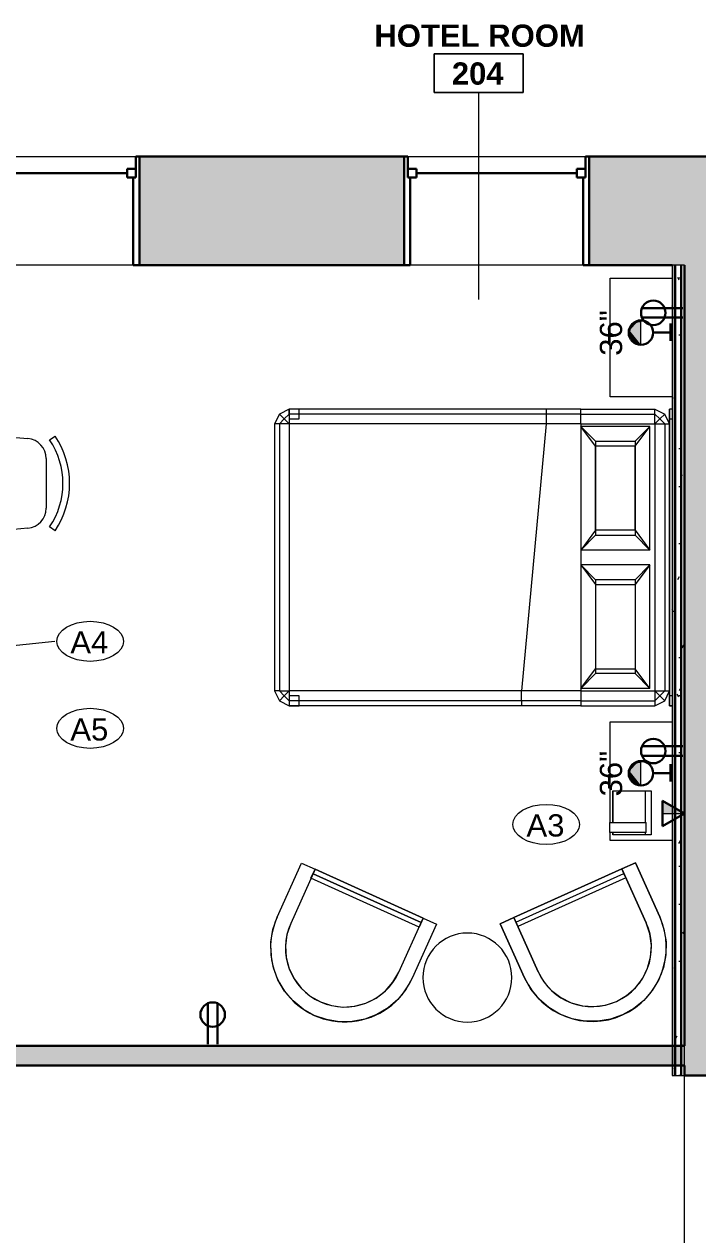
# Model space of a CAD drawing. Header units: inches. Extents: x -1176 to 1507, y -2563 to 978.
# Drawn here: x 954.2 to 1090.6, y 370.9 to 615.8 of the extents above; entities that cross this region are included whole.
import ezdxf

# ---------------------------------------------------------------- set-up
doc = ezdxf.new("R2010")
doc.units = ezdxf.units.IN
doc.header["$MEASUREMENT"] = 0
for name, color, linetype, lineweight in [('A-ANNO-NOTE', 131, 'Continuous', 40), ('A-AREA-IDEN', 2, 'Continuous', 9), ('A-GLAZ', 151, 'Continuous', 18), ('A-WALL', 113, 'Continuous', 18), ('A-WALL-PATT', 111, 'Continuous', 18), ('G-IMPT', 8, 'Continuous', 9), ('I-FURN', 30, 'Continuous', 9), ('I-WALL', 2, 'Continuous', 18), ('Q-SPCQ', 91, 'Continuous', 9), ('Q-SPCQ-IDEN', 132, 'Continuous', 9)]:
    doc.layers.add(name, color=color, linetype=linetype, lineweight=lineweight)
doc.styles.add('Arial', font='arial.ttf', dxfattribs={"height": 4.5})
doc.styles.add('Swis721 Lt BT', font='swissl.ttf', dxfattribs={"height": 4.5})
doc.styles.add('Swis721 Lt BT_B', font='', dxfattribs={"height": 4.5})
doc.styles.get('Swis721 Lt BT_B').set_extended_font_data('Swis721 Lt BT', bold=True)
pattern_1 = [(0, (0, 0), (15.36, 3.84), [0.634, -10.886, 0.634, -10.886, -61.44]), (0, (0, 0), (15.36, 3.84), [-23.04, 0.634, -22.406, 0.634, -10.886, -26.88]), (0, (0, 0), (15.36, 3.84), [-57.6, 0.634, -7.046, 0.634, -18.566]), (120, (5.76, 1.92), (-11.005538, 11.38215), [0.634, -10.886, 0.634, -10.886, -61.44]), (120, (5.76, 1.92), (-11.005538, 11.38215), [-23.04, 0.634, -22.406, 0.634, -10.886, -26.88]), (120, (5.76, 1.92), (-11.005538, 11.38215), [-57.6, 0.634, -7.046, 0.634, -18.566]), (240, (7.68, 9.6), (-4.354462, -15.22215), [0.634, -10.886, 0.634, -10.886, -61.44]), (240, (7.68, 9.6), (-4.354462, -15.22215), [-23.04, 0.634, -22.406, 0.634, -10.886, -26.88]), (240, (7.68, 9.6), (-4.354462, -15.22215), [-57.6, 0.634, -7.046, 0.634, -18.566])]

# ---------------------------------------------------------------- blocks, each defined once
blk = doc.blocks.new('Double Hung - side window 4_ X 6_ 3_ H-6086068-2nd Floor Power _ Signal')
at = {"layer": 'A-GLAZ', "color": 8, "lineweight": 30}
for p, q in [((-18.75, 11), (-18, 11)), ((-18, 6.75), (-18, 11)), ((18, 6.75), (18, 11)), ((18.75, 11), (18, 11)), ((-18, 8.5), (-18, 6.75)), ((-18, 8.5), (-16.25, 8.5)), ((-16.25, 8.5), (-16.25, 6.75)), ((-16.25, 7.625), (16.25, 7.625)), ((16.25, 8.5), (16.25, 6.75)), ((18, 8.5), (16.25, 8.5)), ((18, 8.5), (18, 6.75)), ((-18, 6.75), (-16.25, 6.75)), ((-18, 6.75), (-17.5, 6.75)), ((-17.5, -11), (-17.5, 6.75)), ((18, 6.75), (16.25, 6.75)), ((17.5, 6.75), (18, 6.75)), ((17.5, 6.75), (17.5, -11)), ((-17.5, -11), (-18.75, -11)), ((17.5, -11), (18.75, -11))]:
    blk.add_line(p, q, dxfattribs=at)
blk = doc.blocks.new('Bed_762 - 12ZBED04_dwg-V46-2nd Floor Power _ Signal')
at = {"layer": 'G-IMPT'}
for p, q in [((2.5, 60), (3, 60)), ((2.5, 60), (3, 60)), ((2.5, 60), (3, 60)), ((2.5, 60), (3, 60)), ((3, 60), (3, 0)), ((3, 57), (3, 60)), ((3, 60), (3, 58)), ((3, 60), (3, 58)), ((3, 60), (3, 0)), ((3, 57), (4, 59)), ((3, 57), (4, 59)), ((6, 60), (4, 59)), ((6, 60), (4, 59)), ((5, 58), (4, 59)), ((6, 59), (5, 58)), ((21, 60), (6, 60)), ((21, 60), (6, 60)), ((6, 59), (6, 60)), ((6, 57), (6, 59)), ((21, 59), (6, 59)), ((21, 60), (28, 60)), ((21, 60), (28, 60)), ((21, 59), (21, 60)), ((21, 57), (21, 59)), ((21, 59), (28, 59)), ((28, 60), (80, 60)), ((28, 60), (80, 60)), ((28, 60), (28, 59)), ((28, 59), (28, 57)), ((28, 59), (80, 59)), ((78, 58), (78, 60)), ((78, 58), (78, 60)), ((78, 60), (80, 60)), ((78, 60), (80, 60)), ((80, 60), (82, 59)), ((80, 60), (82, 59)), ((80, 59), (80, 60)), ((80, 60), (80, 58)), ((80, 60), (80, 58)), ((80, 59), (80, 57)), ((80, 59), (81, 58)), ((81, 58), (82, 59)), ((82, 59), (83, 57)), ((82, 59), (83, 57)), ((3, 58), (2.5, 58)), ((3, 58), (2.5, 58)), ((3, 57), (3, 3)), ((3, 57), (3, 3)), ((4, 57), (3, 57)), ((3, 3), (3, 57)), ((4, 57), (5, 58)), ((6, 57), (4, 57)), ((4, 57), (4, 3)), ((6, 57), (5, 58)), ((21, 57), (6, 57)), ((6, 57), (6, 3)), ((7, 31.5), (7, 56.5)), ((7, 56.5), (21, 56.5)), ((7, 56.5), (10, 53.5)), ((10, 52.5), (7, 56.5)), ((21, 56.5), (18, 53.5)), ((18, 52.5), (21, 56.5)), ((21, 57), (21, 56.5)), ((21, 57), (28, 57)), ((21, 56.5), (21, 31.5)), ((21, 56.5), (21, 31.5)), ((28, 57), (33, 3)), ((28, 57), (80, 57)), ((80, 58), (78, 58)), ((80, 58), (78, 58)), ((80, 57), (81, 58)), ((80, 57), (82, 57)), ((80, 57), (80, 3)), ((81, 58), (82, 57)), ((82, 57), (83, 57)), ((82, 57), (82, 3)), ((83, 57), (83, 3)), ((83, 57), (83, 3)), ((18, 53.5), (10, 53.5)), ((10, 53.5), (10, 52.5)), ((10, 52.5), (10, 35.5)), ((10, 35.5), (10, 52.5)), ((10, 52.5), (18, 52.5)), ((18, 53.5), (18, 52.5)), ((18, 52.5), (18, 35.5)), ((18, 35.5), (18, 52.5)), ((10, 35.5), (7, 31.5)), ((7, 31.5), (10, 34.5)), ((10, 35.5), (10, 34.5)), ((10, 35.5), (18, 35.5)), ((18, 34.5), (10, 34.5)), ((18, 35.5), (18, 34.5)), ((18, 35.5), (21, 31.5)), ((21, 31.5), (18, 34.5)), ((7, 31.5), (21, 31.5)), ((21, 31.5), (21, 28.5)), ((7, 3.5), (7, 28.5)), ((7, 28.5), (21, 28.5)), ((10, 25.5), (7, 28.5)), ((7, 28.5), (10, 24.5)), ((18, 25.5), (21, 28.5)), ((21, 28.5), (18, 24.5)), ((21, 28.5), (21, 3.5)), ((21, 28.5), (21, 3.5)), ((10, 25.5), (10, 24.5)), ((10, 25.5), (18, 25.5)), ((10, 24.5), (10, 7.5)), ((18, 24.5), (10, 24.5)), ((10, 24.5), (10, 7.5)), ((18, 25.5), (18, 24.5)), ((18, 24.5), (18, 7.5)), ((18, 24.5), (18, 7.5)), ((7, 3.5), (10, 7.5)), ((10, 7.5), (10, 6.5)), ((18, 7.5), (10, 7.5)), ((18, 7.5), (18, 6.5)), ((21, 3.5), (18, 7.5)), ((10, 6.5), (7, 3.5)), ((10, 6.5), (18, 6.5)), ((21, 3.5), (18, 6.5)), ((4, 1), (3, 3)), ((4, 1), (3, 3)), ((4, 3), (3, 3)), ((3, 0), (3, 3)), ((6, 3), (4, 3)), ((5, 2), (4, 3)), ((6, 3), (5, 2)), ((21, 3), (6, 3)), ((6, 3), (6, 1)), ((7, 3.5), (21, 3.5)), ((21, 3.5), (21, 3)), ((21, 3), (21, 1)), ((21, 3), (33, 3)), ((33, 1), (33, 3)), ((33, 3), (80, 3)), ((82, 3), (80, 3)), ((80, 3), (81, 2)), ((80, 3), (80, 1)), ((82, 3), (81, 2)), ((83, 3), (82, 1)), ((83, 3), (82, 1)), ((82, 3), (83, 3)), ((2.5, 2), (3, 2)), ((2.5, 2), (3, 2)), ((2.5, 0), (3, 0)), ((3, 0), (2.5, 0)), ((3, 2), (3, 0)), ((3, 2), (3, 0)), ((5, 2), (4, 1)), ((6, 0), (4, 1)), ((6, 0), (4, 1)), ((6, 1), (5, 2)), ((21, 1), (6, 1)), ((6, 1), (6, 0)), ((21, 0), (6, 0)), ((21, 1), (21, 0)), ((21, 1), (33, 1)), ((21, 0), (33, 0)), ((33, 1), (33, 0)), ((33, 1), (80, 1)), ((33, 0), (80, 0)), ((78, 0), (78, 2)), ((78, 0), (78, 2)), ((78, 2), (80, 2)), ((78, 2), (80, 2)), ((81, 2), (80, 1)), ((80, 2), (80, 0)), ((80, 2), (80, 0)), ((82, 1), (80, 0)), ((82, 1), (80, 0)), ((80, 1), (80, 0)), ((81, 2), (82, 1)), ((3, 0), (2.5, 0)), ((3, 0), (2.5, 0)), ((21, 0), (6, 0)), ((21, 0), (33, 0)), ((33, 0), (80, 0)), ((80, 0), (78, 0)), ((80, 0), (78, 0))]:
    blk.add_line(p, q, dxfattribs=at)
blk = doc.blocks.new('Bed_762 - Bed_762-6998506-2nd Floor Power _ Signal')
at = {"extrusion": (0, 0, -1), "zscale": -1, "rotation": 180}
blk.add_blockref('Bed_762 - 12ZBED04_dwg-V46-2nd Floor Power _ Signal', (0, 0), dxfattribs=at)
blk = doc.blocks.new('Bed_Side_Table_5122 - T-4-V47-2nd Floor Power _ Signal')
at = {"layer": 'I-FURN'}
for p, q in [((-1.38, 10), (1.38, 10)), ((-1.38, 9.79), (-1.38, 10)), ((1.38, 10), (1.38, 9.79)), ((-12, 9.79), (-10.37, 9.79)), ((-12, -2.77), (-12, 9.79)), ((-8.36, 9.79), (-1.38, 9.79)), ((-1.38, 9.79), (1.38, 9.79)), ((1.38, 9.79), (12, 9.79)), ((12, 9.79), (12, -2.77))]:
    blk.add_line(p, q, dxfattribs=at)
blk = doc.blocks.new('Bed_Side_Table_5122 - T-4-V48-2nd Floor Power _ Signal')
at = {"layer": 'I-FURN'}
for p, q in [((-1.38, 10), (1.38, 10)), ((-1.38, 9.79), (-1.38, 10)), ((1.38, 10), (1.38, 9.79)), ((-12, 9.79), (-1.38, 9.79)), ((-12, -2.77), (-12, 9.79)), ((-1.38, 9.79), (1.38, 9.79)), ((1.38, 9.79), (12, 9.79)), ((12, 9.79), (12, -2.77))]:
    blk.add_line(p, q, dxfattribs=at)
blk = doc.blocks.new('F-Chairs - Side 01-V58-2nd Floor Power _ Signal')
at = {"layer": 'I-FURN'}
for p, q in [((-9.07, 9.03), (-9.57, 14.78)), ((9.57, 14.78), (9.07, 9.03)), ((5.02, 5.32), (-5.02, 5.32)), ((-9.57, 3.52), (-8.8, 4.64)), ((8.8, 4.64), (9.57, 3.52))]:
    blk.add_line(p, q, dxfattribs=at)
for centre, radius, start, end in [((-5.02, 9.38), 4.06, 184.9697, 270), ((5.02, 9.38), 4.06, 270, 355.0303), ((0, 17.51), 16.94, 235.6197, 304.3803), ((0, 17.51), 15.59, 235.6197, 304.3803)]:
    blk.add_arc(centre, radius, start, end, dxfattribs=at)
blk = doc.blocks.new('F-Chairs - LC-3-V23-2nd Floor Power _ Signal')
at = {"layer": 'I-FURN'}
for p, q in [((-15, 27), (-12, 27)), ((-15, 15), (-15, 27)), ((-15, 15), (-15, 27)), ((-15, 27), (-12, 27)), ((-15, 15), (-15, 27)), ((-15, 27), (-12, 27)), ((-12, 27), (-12, 15)), ((-12, 27), (12, 27)), ((-12, 27), (12, 27)), ((-12, 27), (12, 27)), ((12, 27), (-12, 27)), ((-12, 25), (-12, 27)), ((-12, 27), (-12, 26)), ((-12, 27), (-12, 15)), ((-12, 27), (-12, 15)), ((12, 27), (15, 27)), ((12, 15), (12, 27)), ((12, 27), (15, 27)), ((12, 27), (15, 27)), ((12, 26), (12, 27)), ((12, 27), (12, 25)), ((12, 15), (12, 27)), ((12, 15), (12, 27)), ((15, 27), (15, 15)), ((15, 27), (15, 15)), ((15, 27), (15, 15)), ((12, 26), (-12, 26)), ((-12, 26), (-12, 25)), ((-12, 26), (12, 26)), ((12, 25), (-12, 25)), ((12, 25), (12, 26))]:
    blk.add_line(p, q, dxfattribs=at)
at = {"layer": 'I-FURN', "flags": 128}
for points in [[(15, 15), (14.77, 12.4), (14.1, 9.87), (12.99, 7.5), (11.49, 5.36), (9.64, 3.51), (7.5, 2.01), (5.13, 0.9), (2.6, 0.23), (0, 0), (-2.6, 0.23), (-5.13, 0.9), (-7.5, 2.01), (-9.64, 3.51), (-11.49, 5.36), (-12.99, 7.5), (-14.1, 9.87), (-14.77, 12.4), (-15, 15)], [(-12, 15), (-11.77, 12.66), (-11.09, 10.41), (-9.98, 8.33), (-8.49, 6.51), (-6.67, 5.02), (-4.59, 3.91), (-2.34, 3.23), (0, 3), (2.34, 3.23), (4.59, 3.91), (6.67, 5.02), (8.49, 6.51), (9.98, 8.33), (11.09, 10.41), (11.77, 12.66), (12, 15)]]:
    blk.add_lwpolyline(points, dxfattribs=at)
at = {"layer": 'I-FURN'}
for radius, end in [(15, 0), (15, 0), (12, 360), (12, 360)]:
    blk.add_arc((0, 15), radius, 180, end, dxfattribs=at)
blk = doc.blocks.new('F-Chairs - LC-3-V24-2nd Floor Power _ Signal')
at = {"layer": 'I-FURN'}
for p, q in [((-15, -15), (-15, -27)), ((-15, -27), (-15, -15)), ((-15, -27), (-15, -15)), ((-12, -27), (-12, -15)), ((-12, -15), (-12, -27)), ((-12, -15), (-12, -27)), ((12, -15), (12, -27)), ((12, -27), (12, -15)), ((12, -27), (12, -15)), ((15, -27), (15, -15)), ((15, -15), (15, -27)), ((15, -15), (15, -27)), ((-12, -27), (-12, -25)), ((-12, -25), (-12, -26)), ((-12, -25), (12, -25)), ((12, -26), (-12, -26)), ((-12, -26), (-12, -27)), ((12, -26), (-12, -26)), ((12, -26), (12, -25)), ((12, -25), (12, -27)), ((12, -27), (12, -26)), ((-15, -27), (-12, -27)), ((-12, -27), (-15, -27)), ((-12, -27), (-15, -27)), ((12, -27), (-12, -27)), ((12, -27), (-12, -27)), ((-12, -27), (12, -27)), ((12, -27), (-12, -27)), ((12, -27), (15, -27)), ((15, -27), (12, -27)), ((15, -27), (12, -27))]:
    blk.add_line(p, q, dxfattribs=at)
at = {"layer": 'I-FURN', "flags": 128}
for points in [[(-15, -15), (-14.77, -12.4), (-14.1, -9.87), (-12.99, -7.5), (-11.49, -5.36), (-9.64, -3.51), (-7.5, -2.01), (-5.13, -0.9), (-2.6, -0.23), (0, 0), (2.6, -0.23), (5.13, -0.9), (7.5, -2.01), (9.64, -3.51), (11.49, -5.36), (12.99, -7.5), (14.1, -9.87), (14.77, -12.4), (15, -15)], [(12, -15), (11.77, -12.66), (11.09, -10.41), (9.98, -8.33), (8.49, -6.51), (6.67, -5.02), (4.59, -3.91), (2.34, -3.23), (0, -3), (-2.34, -3.23), (-4.59, -3.91), (-6.67, -5.02), (-8.49, -6.51), (-9.98, -8.33), (-11.09, -10.41), (-11.77, -12.66), (-12, -15)]]:
    blk.add_lwpolyline(points, dxfattribs=at)
at = {"layer": 'I-FURN'}
for radius, start in [(15, 360), (15, 360), (12, 0), (12, 0)]:
    blk.add_arc((0, -15), radius, start, 180, dxfattribs=at)
blk = doc.blocks.new('Table-Dining Round - 18_ Diameter - 18_ H-6411050-2nd Floor Power _ Signal')
at = {"layer": 'I-FURN'}
for start, end in [(90, 270), (270, 90)]:
    blk.add_arc((4.08, -7.28), 9, start, end, dxfattribs=at)
blk = doc.blocks.new('Speaker_Phone_6931 - Phone-7340356-2nd Floor Power _ Signal')
at = {"layer": 'Q-SPCQ'}
for p, q in [((-14.18, -4.45), (-5.3, -4.45)), ((-14.18, -12.24), (-14.18, -4.45)), ((-14.18, -4.45), (-5.3, -4.45)), ((-14.18, -12.24), (-14.18, -4.45)), ((-5.3, -4.45), (-5.3, -12.24)), ((-5.3, -4.45), (-5.3, -12.24)), ((-14.18, -5.69), (-7.79, -5.69)), ((-7.79, -6.51), (-7.79, -5.51)), ((-5.79, -5.51), (-7.79, -5.51)), ((-7.79, -12.85), (-7.79, -5.69)), ((-5.79, -5.51), (-5.79, -6.51)), ((-5.79, -5.69), (-5.3, -5.69)), ((-5.77, -5.69), (-5.77, -12.85)), ((-7.79, -12.24), (-14.18, -12.24)), ((-14.18, -12.24), (-7.79, -12.24)), ((-7.79, -12.85), (-7.79, -12.24)), ((-5.79, -12.24), (-5.3, -12.24)), ((-5.77, -12.24), (-5.77, -12.85)), ((-5.3, -12.24), (-5.77, -12.24)), ((-5.77, -12.85), (-7.79, -12.85)), ((-5.77, -12.85), (-7.79, -12.85))]:
    blk.add_line(p, q, dxfattribs=at)
blk = doc.blocks.new('Appliance_Specialty Equipment Tag - Standard-3515593-2nd Floor Power _ Signal')
at = {"layer": 'Q-SPCQ-IDEN'}
blk.add_ellipse((-0.0499, 0.0037), major_axis=(-0.1406, 0), ratio=0.600473, dxfattribs=at)
blk = doc.blocks.new('Room Tag - Room Name and Number-3379422-2nd Floor Power _ Signal')
at = {"layer": 'A-AREA-IDEN'}
for p, q in [((-0.1881, -0.1636), (-0.1881, -0.0018)), ((-0.1881, -0.0018), (0.1869, -0.0018)), ((0.1869, -0.0018), (-0.1881, -0.0018)), ((-0.1881, -0.0018), (-0.1881, -0.1636)), ((0.1869, -0.0018), (0.1869, -0.1636)), ((0.1869, -0.1636), (0.1869, -0.0018)), ((0.1869, -0.1636), (-0.1881, -0.1636)), ((-0.1881, -0.1636), (0.1869, -0.1636))]:
    blk.add_line(p, q, dxfattribs=at)

msp = doc.modelspace()

# ---------------------------------------------------------------- hatches: boundary and pattern name
at = {"layer": 'A-ANNO-NOTE', "lineweight": 9}
for points in [[(1076.77, 553.02), (1076.81, 553.81), (1076.75, 553.18)], [(1077.08, 552.13), (1076.81, 553.81), (1076.77, 553.02)], [(1079.01, 551.05), (1078.23, 555.42), (1076.81, 553.81)], [(1076.81, 553.81), (1078.23, 555.42), (1077.08, 554.48)], [(1079.01, 551.05), (1076.81, 553.81), (1077.08, 552.13)], [(1077.08, 554.48), (1078.23, 555.42), (1077.48, 554.97)], [(1077.54, 555.02), (1078.23, 555.42), (1078.01, 555.32)], [(1079.01, 551.05), (1079.01, 555.55), (1078.23, 555.42)], [(1078.23, 555.42), (1079.01, 555.55), (1078.62, 555.52)], [(1079.01, 551.05), (1079.09, 551.05), (1079.09, 555.55)], [(1079.01, 551.05), (1079.09, 555.55), (1079.01, 555.55)], [(1077.08, 552.13), (1076.77, 553.02), (1076.83, 552.71)], [(1079.01, 551.05), (1077.08, 552.13), (1078.01, 551.28)], [(1078.01, 551.28), (1077.08, 552.13), (1077.48, 551.64)], [(1079.01, 551.05), (1078.01, 551.28), (1078.38, 551.14)], [(1079.01, 461.93), (1078.23, 466.29), (1076.81, 464.69)], [(1076.81, 464.69), (1078.23, 466.29), (1077.08, 465.35)], [(1077.08, 465.35), (1078.23, 466.29), (1077.48, 465.84)], [(1077.54, 465.89), (1078.23, 466.29), (1077.94, 466.15)], [(1079.01, 461.93), (1079.01, 466.43), (1078.23, 466.29), (1078.26, 466.15)], [(1078.23, 466.29), (1079.01, 466.43), (1078.62, 466.39)], [(1079.09, 461.93), (1079.09, 466.42), (1079.01, 466.43), (1079.02, 466.15)], [(1079.01, 461.93), (1079.09, 461.93), (1079.01, 466.15)], [(1076.77, 463.9), (1076.81, 464.69), (1076.75, 464.06)], [(1077.08, 463), (1076.81, 464.69), (1076.77, 463.9)], [(1077.08, 463), (1076.77, 463.9), (1076.83, 463.59)], [(1079.01, 461.93), (1076.81, 464.69), (1077.08, 463)], [(1079.01, 461.93), (1077.08, 463), (1078.01, 462.15)], [(1078.01, 462.15), (1077.08, 463), (1077.48, 462.51)], [(1079.01, 461.93), (1078.01, 462.15), (1078.38, 462.01)], [(1083.43, 456.14), (1087.9, 456.14), (1083.43, 458.72)]]:
    msp.add_hatch(color=256, dxfattribs=at).paths.add_polyline_path(points, flags=0)
at = {"layer": 'A-WALL-PATT', "lineweight": 9}
h = msp.add_hatch(color=7, dxfattribs=at)
h.paths.add_polyline_path([(918.4, 567.01), (940.09, 567.01), (940.09, 589.01), (874.54, 589.01), (874.54, 567.01), (912.15, 567.01)], flags=0)
h.paths.add_polyline_path([(801.4, 567.01), (837.04, 567.01), (837.04, 589.01), (783.49, 589.01), (783.49, 567.01), (800.9, 567.01)], flags=0)
h.paths.add_polyline_path([(1211.24, 567.01), (1211.24, 589.01), (1167.7, 589.01), (1167.7, 567.01), (1179.11, 567.01)], flags=0)
h.paths.add_polyline_path([(745.99, 567.01), (745.99, 589.01), (682.43, 589.01), (682.43, 567.01), (739.7, 567.01)], flags=0)
h.paths.add_polyline_path([(1130.2, 567.01), (1130.2, 589.01), (1068.64, 589.01), (1068.64, 567.01), (1121.29, 567.01)], flags=0)
h.paths.add_polyline_path([(994.09, 567.01), (1031.14, 567.01), (1031.14, 589.01), (977.59, 589.01), (977.59, 567.01)], flags=0)
h.paths.add_polyline_path([(531.55, 567.01), (539.03, 567.01), (539.03, 589.01), (480.78, 589.01), (480.78, 567.01), (485.3, 567.01)], flags=0)
h.paths.add_polyline_path([(576.53, 567.01), (644.93, 567.01), (644.93, 589.01), (576.53, 589.01)], flags=0)
h = msp.add_hatch(dxfattribs=at)
h.set_pattern_fill('FP_2', color=256, style=0, pattern_type=2)
h.set_pattern_definition(pattern_1)
h.paths.add_polyline_path([(1085.9, 403.14), (1085.9, 567.01), (1085.4, 567.01), (1085.4, 403.14)], flags=0)
h = msp.add_hatch(dxfattribs=at)
h.set_pattern_fill('FP_2', color=256, style=0, pattern_type=2)
h.set_pattern_definition(pattern_1)
h.paths.add_polyline_path([(1086.6, 403.14), (1087.15, 403.14), (1087.15, 567.01), (1086.15, 567.01), (1086.15, 403.14)], flags=0)
h = msp.add_hatch(dxfattribs=at)
h.set_pattern_fill('FP_2', color=256, style=0, pattern_type=2)
h.set_pattern_definition(pattern_1)
h.paths.add_polyline_path([(1087.4, 403.14), (1087.9, 403.14), (1087.9, 567.01), (1087.4, 567.01), (1087.4, 420.21)], flags=0)
h = msp.add_hatch(color=7, dxfattribs=at)
h.paths.add_polyline_path([(1087.9, 113.89), (1097.9, 113.89), (1097.9, 318.35), (1087.9, 318.35), (1087.9, 113.96)], flags=0)
h.paths.add_polyline_path([(1087.9, 359.35), (1097.9, 359.35), (1097.9, 363.14), (1087.9, 363.14), (1087.9, 360.64)], flags=0)
h.paths.add_polyline_path([(1087.9, 403.14), (1097.9, 403.14), (1097.9, 567.01), (1087.9, 567.01), (1087.9, 405.14)], flags=0)
h = msp.add_hatch(color=7, dxfattribs=at)
h.paths.add_polyline_path([(1086.6, 405.14), (1087.9, 405.14), (1087.9, 409.14), (875.24, 409.14), (875.24, 405.14), (1063.47, 405.14)], flags=0)
h.paths.add_polyline_path([(489.78, 405.14), (725.2, 405.14), (725.2, 409.14), (480.78, 409.14), (480.78, 405.14), (486.15, 405.14)], flags=0)
h.paths.add_polyline_path([(835.24, 405.14), (835.24, 409.14), (765.2, 409.14), (765.2, 405.14), (809.08, 405.14)], flags=0)

# ---------------------------------------------------------------- linework, layer by layer
at = {"layer": 'A-ANNO-NOTE', "lineweight": 30}
for p, q in [((1087.57, 558.35), (1079.31, 558.35)), ((1087.57, 556.43), (1079.31, 556.43)), ((1085.07, 553.38), (1081.57, 553.38)), ((1085.07, 551.75), (1085.07, 555.26)), ((1087.57, 469.72), (1079.31, 469.72)), ((1087.57, 467.81), (1079.31, 467.81)), ((1085.07, 462.62), (1085.07, 466.13)), ((1085.07, 464.26), (1081.57, 464.26)), ((1087.9, 456.14), (1083.43, 458.72)), ((1083.43, 453.56), (1083.43, 458.72)), ((1087.9, 456.14), (1083.43, 453.56)), ((991.44, 409.47), (991.44, 417.73)), ((993.36, 409.47), (993.36, 417.73))]:
    msp.add_line(p, q, dxfattribs=at)
at = {"layer": 'A-ANNO-NOTE', "lineweight": 9}
for p, q in [((1079.09, 551.05), (1079.09, 555.55)), ((1079.09, 461.93), (1079.09, 466.42)), ((1087.9, 456.14), (1083.43, 458.72)), ((1083.43, 458.72), (1083.43, 456.14)), ((1083.43, 456.14), (1087.9, 456.14))]:
    msp.add_line(p, q, dxfattribs=at)
at = {"layer": 'A-ANNO-NOTE', "lineweight": 30}
for centre, radius in [((1081.59, 557.39), 2.48), ((1079.09, 553.39), 2.47), ((1081.59, 468.76), 2.47), ((1079.09, 464.26), 2.47), ((992.4, 415.45), 2.48)]:
    msp.add_circle(centre, radius, dxfattribs=at)
at = {"layer": 'A-ANNO-NOTE', "lineweight": 9}
for centre in [(1079, 553.3), (1079, 464.18)]:
    msp.add_arc(centre, 2.25, 87.6427, 272.3573, dxfattribs=at)
at = {"layer": 'A-AREA-IDEN'}
msp.add_line((1046.26, 560.11), (1046.26, 601.99), dxfattribs=at)
at = {"layer": 'A-WALL', "lineweight": 9}
for p, q in [((940.09, 589.01), (977.59, 589.01)), ((1031.14, 589.01), (1068.64, 589.01)), ((977.59, 567.01), (940.09, 567.01)), ((1068.64, 567.01), (1031.14, 567.01)), ((1087.9, 363.14), (1087.9, 403.14))]:
    msp.add_line(p, q, dxfattribs=at)
at = {"layer": 'A-WALL', "color": 8, "lineweight": 30}
for p, q in [((1031.14, 589.01), (977.59, 589.01)), ((977.59, 589.01), (977.59, 567.01)), ((1031.14, 567.01), (1031.14, 589.01)), ((1130.2, 589.01), (1068.64, 589.01)), ((1068.64, 589.01), (1068.64, 567.01)), ((977.59, 567.01), (1031.14, 567.01)), ((1068.64, 567.01), (1085.4, 567.01)), ((1087.9, 567.01), (1087.9, 409.14)), ((1087.9, 409.14), (875.24, 409.14)), ((875.24, 405.14), (1087.9, 405.14)), ((1087.9, 405.14), (1087.9, 403.14)), ((1087.9, 403.14), (1097.9, 403.14))]:
    msp.add_line(p, q, dxfattribs=at)
at = {"layer": 'A-WALL'}
for p, q in [((1087.9, 567.01), (1085.4, 567.01)), ((1085.9, 403.14), (1085.9, 567.01)), ((1086.15, 403.14), (1086.15, 567.01)), ((1087.15, 403.14), (1087.15, 567.01)), ((1087.4, 403.14), (1087.4, 567.01))]:
    msp.add_line(p, q, dxfattribs=at)
at = {"layer": 'I-WALL'}
for p, q in [((1085.4, 567.01), (1085.4, 403.14)), ((1087.9, 405.14), (1087.9, 409.14)), ((1085.4, 403.14), (1087.9, 403.14))]:
    msp.add_line(p, q, dxfattribs=at)
at = {"layer": 'Q-SPCQ-IDEN'}
msp.add_line((925.46, 487.3), (960.43, 490.95), dxfattribs=at)

# ---------------------------------------------------------------- block references
at = {"layer": 'A-AREA-IDEN', "xscale": 47.99999999999997, "yscale": 47.99999999999997, "zscale": 47.99999999999997}
msp.add_blockref('Room Tag - Room Name and Number-3379422-2nd Floor Power _ Signal', (1046.26, 609.84), dxfattribs=at)
at = {"layer": 'A-GLAZ'}
for p in [(958.84, 578.01), (1049.89, 578.01)]:
    msp.add_blockref('Double Hung - side window 4_ X 6_ 3_ H-6086068-2nd Floor Power _ Signal', p, dxfattribs=at)
at = {"layer": 'I-FURN'}
for name, p, rotation in [('Bed_Side_Table_5122 - T-4-V48-2nd Floor Power _ Signal', (1082.62, 552.39), 89.9999999999998), ('Bed_762 - Bed_762-6998506-2nd Floor Power _ Signal', (1087.9, 477.92), 180), ('F-Chairs - Side 01-V58-2nd Floor Power _ Signal', (964.02, 522.89), 89.99999999999957), ('Bed_Side_Table_5122 - T-4-V47-2nd Floor Power _ Signal', (1082.62, 462.66), 89.9999999999998), ('F-Chairs - LC-3-V23-2nd Floor Power _ Signal', (1012.97, 415.3), 335.7386598910854), ('F-Chairs - LC-3-V24-2nd Floor Power _ Signal', (1075.38, 415.39), 204.2613401089145)]:
    msp.add_blockref(name, p, dxfattribs=dict(at, rotation=rotation))
msp.add_blockref('Table-Dining Round - 18_ Diameter - 18_ H-6411050-2nd Floor Power _ Signal', (1039.88, 430.22), dxfattribs=at)
at = {"layer": 'Q-SPCQ', "rotation": 269.9999999999997}
msp.add_blockref('Speaker_Phone_6931 - Phone-7340356-2nd Floor Power _ Signal', (1085.64, 446.52), dxfattribs=at)
at = {"layer": 'Q-SPCQ-IDEN', "xscale": 47.99999999999997, "yscale": 47.99999999999997, "zscale": 47.99999999999997}
for p in [(969.98, 490.77), (969.98, 473.17), (1062.31, 453.74)]:
    msp.add_blockref('Appliance_Specialty Equipment Tag - Standard-3515593-2nd Floor Power _ Signal', p, dxfattribs=at)

# ---------------------------------------------------------------- texts
at = {"layer": 'A-ANNO-NOTE', "lineweight": 9, "char_height": 4.5, "width": 10.302, "attachment_point": 1, "rotation": 90, "style": 'Swis721 Lt BT'}
for insert in [(1070.77, 548.7), (1070.77, 459.58)]:
    msp.add_mtext('36"', dxfattribs=dict(at, insert=insert))
at = {"layer": 'A-AREA-IDEN', "char_height": 4.5, "attachment_point": 1, "style": 'Swis721 Lt BT_B'}
for s, insert, width in [('HOTEL ROOM', (1025.13, 615.7), 51.0555), ('204', (1040.81, 608.04), 12.726)]:
    msp.add_mtext(s, dxfattribs=dict(at, insert=insert, width=width))
at = {"layer": 'Q-SPCQ-IDEN', "char_height": 4.5, "width": 9.393, "attachment_point": 1, "style": 'Arial'}
for s, insert in [('A4', (963.59, 493)), ('A5', (963.59, 475.39)), ('A3', (1055.92, 455.97))]:
    msp.add_mtext(s, dxfattribs=dict(at, insert=insert))

doc.saveas('drawing.dxf')
